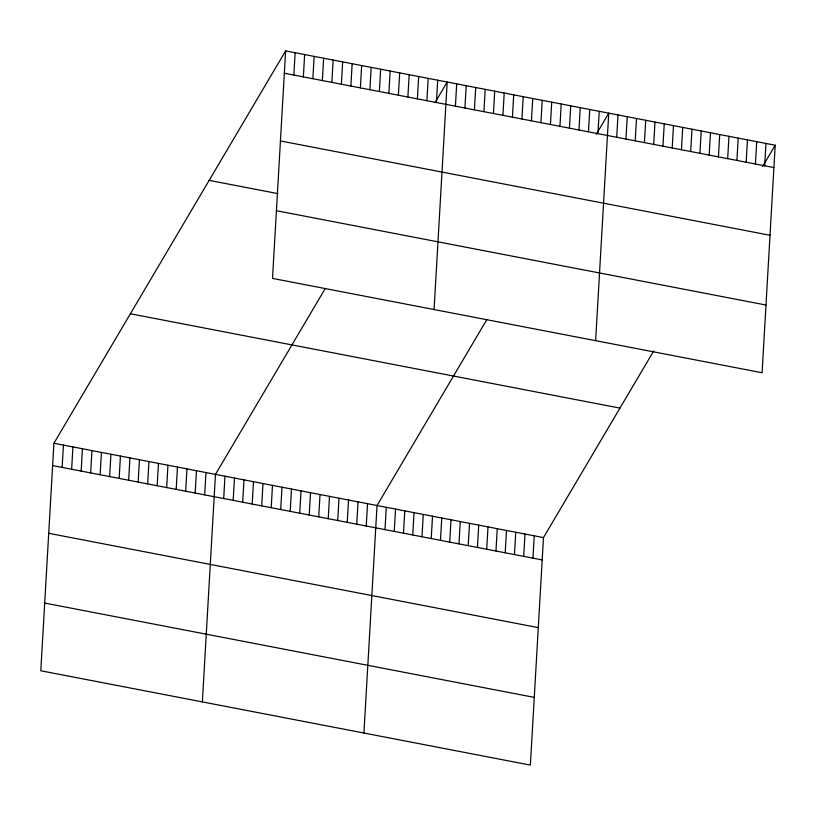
<?xml version="1.0" encoding="UTF-8"?>
<svg xmlns="http://www.w3.org/2000/svg" width="816" height="816" viewBox="0 0 816 816"><rect width="100%" height="100%" fill="white"/><g stroke="black" fill="none" stroke-linecap="round" stroke-linejoin="round"><path stroke-width="1.22" d="M285.631 50.898L272.513 278.409L762.083 372.749L775.2 145.228L285.631 50.898L53.917 443.251L40.8 670.772L530.369 765.102L543.487 537.591L653.718 350.941M62.138 467.415L63.424 445.087M71.635 469.251L72.93 446.913M81.141 471.077L82.426 448.749M90.647 472.913L91.933 450.575M100.144 474.739L101.439 452.411M109.65 476.575L110.935 454.237M119.156 478.4L120.442 456.073M128.653 480.236L129.948 457.898M138.159 482.062L139.444 459.734M147.665 483.898L148.951 461.56M157.172 485.724L158.457 463.396M166.668 487.56L167.953 465.222M176.174 489.386L177.46 467.058M185.681 491.222L186.966 468.894M195.177 493.048L196.472 470.72M204.683 494.884L205.969 472.556M202.358 701.903L215.475 474.382L325.145 288.691M223.686 498.545L224.981 476.218M233.192 500.381L234.478 478.043M242.699 502.207L243.984 479.879M252.205 504.043L253.49 481.705M261.701 505.869L262.987 483.541M293.852 75.062L295.137 52.734M271.208 507.705L272.493 485.367M303.358 76.888L304.643 54.56M280.714 509.531L281.999 487.203M312.854 78.724L314.15 56.396M290.21 511.367L291.506 489.029M322.361 80.56L323.646 58.222M299.717 513.193L301.002 490.865M331.867 82.385L333.152 60.058M309.223 515.029L310.508 492.691M341.363 84.221L342.659 61.883M318.719 516.854L320.015 494.527M350.87 86.047L352.155 63.719M328.226 518.69L329.511 496.352M360.376 87.883L361.661 65.545M337.732 520.516L339.017 498.188M369.883 89.709L371.168 67.381M347.239 522.352L348.524 500.014M379.379 91.545L380.664 69.207M356.735 524.178L358.02 501.85M388.885 93.371L390.17 71.043M366.241 526.014L367.526 503.686M398.392 95.207L399.677 72.869M363.916 733.033L377.033 505.512L486.703 319.821M407.888 97.033L409.183 74.705M384.989 529.625L386.274 507.297M417.394 98.869L418.679 76.531M394.24 531.41L395.525 509.072M426.901 100.694L428.186 78.367M403.481 533.195L404.777 510.857M436.397 102.53L437.692 80.192M412.733 534.97L414.018 512.642M434.071 309.539L447.188 82.028L435.173 102.377M421.984 536.755L423.269 514.427M455.41 106.192L456.695 83.854M431.225 538.54L432.511 516.202M464.906 108.018L466.201 85.69M440.477 540.314L441.762 517.987M474.412 109.854L475.697 87.526M449.718 542.099L451.013 519.772M458.969 543.884L460.255 521.546M483.919 111.68L485.204 89.352M468.221 545.659L469.506 523.331M493.425 113.516L494.71 91.188M477.462 547.444L478.747 525.116M502.921 115.352L504.217 93.014M486.713 549.229L487.999 526.891M512.428 117.178L513.713 94.85M495.955 551.004L497.25 528.676M521.934 119.014L523.219 96.676M505.206 552.789L506.491 530.461M531.43 120.839L532.726 98.512M514.457 554.574L515.743 532.236M540.937 122.675L542.222 100.337M523.699 556.359L524.984 534.021M550.443 124.501L551.728 102.173M532.95 558.134L534.235 535.806M559.939 126.337L561.235 103.999M569.446 128.163L570.731 105.835M578.952 129.999L580.237 107.661M588.458 131.825L589.744 109.497M597.955 133.661L599.24 111.323M595.629 340.67L608.746 113.159L596.19 134.426M616.712 137.272L617.998 114.944M625.954 139.057L627.239 116.719M635.205 140.831L636.49 118.504M644.446 142.616L645.742 120.289M653.698 144.401L654.983 122.063M662.949 146.176L664.234 123.848M672.19 147.961L673.475 125.633M681.442 149.746L682.727 127.408M690.683 151.531L691.978 129.193M699.934 153.306L701.219 130.978M709.186 155.091L710.471 132.763M718.427 156.876L719.712 134.538M727.678 158.651L728.963 136.323M736.919 160.436L738.215 138.108M746.171 162.221L747.456 139.883M755.422 163.996L756.707 141.668M764.663 165.781L765.949 143.453M762.634 166.505L775.2 145.228M284.345 73.226L773.915 167.566M280.439 140.944L770.008 235.273M209.171 180.377L278.072 193.647M276.42 210.701L765.989 305.041M130.387 313.772L619.946 408.112M53.917 443.251L543.487 537.591M52.632 465.589L542.191 559.919M48.725 533.297L538.295 627.626M44.707 603.055L534.266 697.394"/></g></svg>
